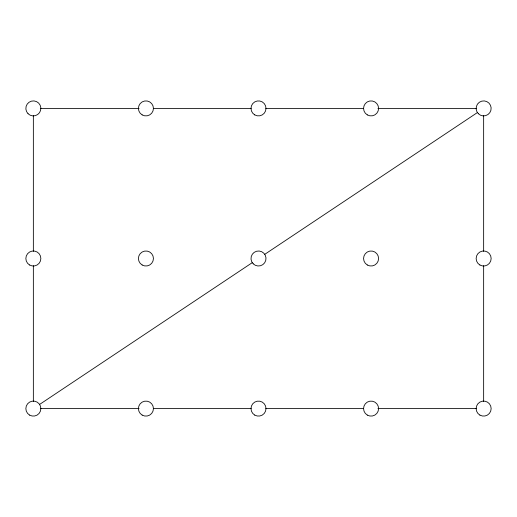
<?xml version="1.0" encoding="UTF-8"?>
<svg xmlns="http://www.w3.org/2000/svg" width="517" height="517" viewBox="0 0 517 517"><rect width="100%" height="100%" fill="white"/><g stroke="black" fill="none" stroke-linecap="round" stroke-linejoin="round"><path stroke-width="0.78" d="M39.402 404.565L252.451 262.533M264.549 254.467L477.598 112.435M40.617 108.402L139.067 108.402M153.594 108.402L251.236 108.402M265.764 108.402L363.406 108.402M377.933 108.402L476.383 108.402M40.617 408.598L139.067 408.598M153.594 408.598L251.236 408.598M265.764 408.598L363.406 408.598M377.933 408.598L476.383 408.598M483.647 115.666L483.647 251.236M483.647 265.764L483.647 401.334M33.353 115.666L33.353 251.236M33.353 265.764L33.353 401.334M478.341 113.708A7.503 7.503 0 0 0 490.892 110.347A7.503 7.503 0 0 0 481.702 101.151A7.503 7.503 0 0 0 478.341 113.708M367.322 114.903A7.503 7.503 0 0 0 378.58 108.402A7.503 7.503 0 0 0 367.322 101.901A7.503 7.503 0 0 0 367.322 114.903M254.745 114.903A7.503 7.503 0 0 0 266.003 108.402A7.503 7.503 0 0 0 254.745 101.901A7.503 7.503 0 0 0 254.745 114.903M142.175 114.903A7.503 7.503 0 0 0 153.433 108.402A7.503 7.503 0 0 0 142.175 101.901A7.503 7.503 0 0 0 142.175 114.903M28.047 113.708A7.503 7.503 0 0 0 40.604 110.347A7.503 7.503 0 0 0 31.414 101.151A7.503 7.503 0 0 0 28.047 113.708M479.892 265.001A7.503 7.503 0 0 0 491.15 258.5A7.503 7.503 0 0 0 479.892 251.999A7.503 7.503 0 0 0 479.892 265.001M367.322 265.001A7.503 7.503 0 0 0 378.58 258.5A7.503 7.503 0 0 0 367.322 251.999A7.503 7.503 0 0 0 367.322 265.001M253.194 263.806A7.503 7.503 0 0 0 265.751 260.445A7.503 7.503 0 0 0 256.555 251.249A7.503 7.503 0 0 0 253.194 263.806M142.175 265.001A7.503 7.503 0 0 0 153.433 258.5A7.503 7.503 0 0 0 142.175 251.999A7.503 7.503 0 0 0 142.175 265.001M29.605 265.001A7.503 7.503 0 0 0 40.862 258.5A7.503 7.503 0 0 0 29.605 251.999A7.503 7.503 0 0 0 29.605 265.001M479.892 415.099A7.503 7.503 0 0 0 491.15 408.598A7.503 7.503 0 0 0 479.892 402.097A7.503 7.503 0 0 0 479.892 415.099M367.322 415.099A7.503 7.503 0 0 0 378.58 408.598A7.503 7.503 0 0 0 367.322 402.097A7.503 7.503 0 0 0 367.322 415.099M254.745 415.099A7.503 7.503 0 0 0 266.003 408.598A7.503 7.503 0 0 0 254.745 402.097A7.503 7.503 0 0 0 254.745 415.099M142.175 415.099A7.503 7.503 0 0 0 153.433 408.598A7.503 7.503 0 0 0 142.175 402.097A7.503 7.503 0 0 0 142.175 415.099M29.605 415.099A7.503 7.503 0 0 0 40.862 408.598A7.503 7.503 0 0 0 29.605 402.097A7.503 7.503 0 0 0 29.605 415.099"/></g></svg>
